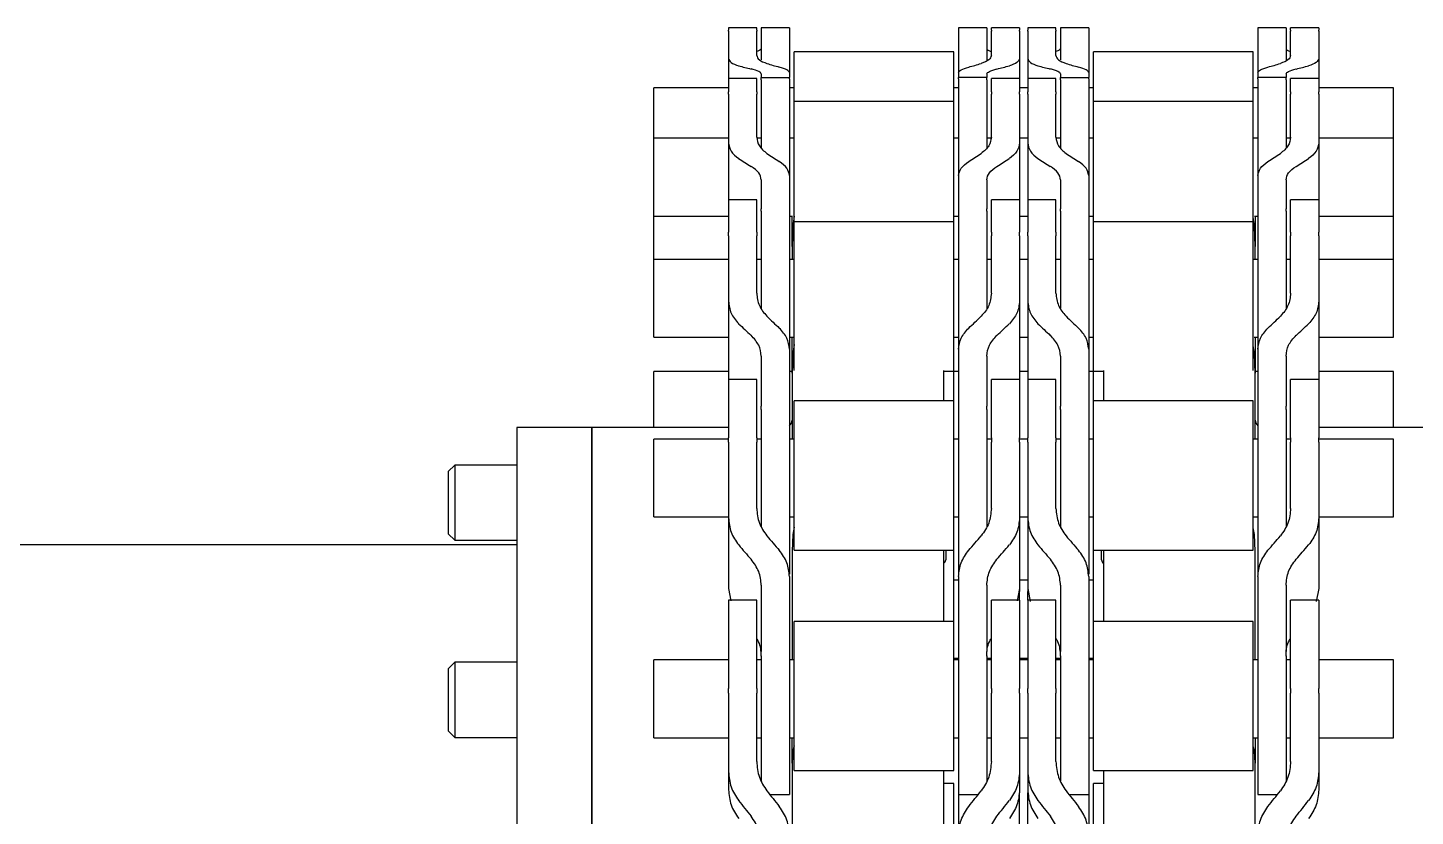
# Model space of a CAD drawing. Header units: millimetres. Extents: x 0 to 11880, y 0 to 8400.
# Drawn here: x 3687.5 to 3835.3, y 6602.1 to 6686.1 of the extents above; entities that cross this region are included whole.
import ezdxf

# ---------------------------------------------------------------- set-up
doc = ezdxf.new("R2010")
doc.units = ezdxf.units.MM
doc.header["$LTSCALE"] = 20

msp = doc.modelspace()

# ---------------------------------------------------------------- linework, layer by layer
at = {"color": 7, "linetype": 'Continuous', "lineweight": 25}
for p, q in [((3765.17, 6686.09), (3762.17, 6686.09)), ((3762.17, 6686.09), (3762.17, 6685.86)), ((3765.17, 6685.86), (3765.17, 6686.09)), ((3768.66, 6686.11), (3765.66, 6686.11)), ((3765.66, 6686.11), (3765.66, 6682.71)), ((3768.66, 6686.11), (3768.66, 6681.36)), ((3789.68, 6686.11), (3786.68, 6686.11)), ((3786.68, 6686.11), (3786.68, 6681.37)), ((3789.68, 6686.11), (3789.68, 6682.71)), ((3793.17, 6686.09), (3790.17, 6686.09)), ((3790.17, 6685.86), (3790.17, 6686.09)), ((3793.17, 6686.09), (3793.17, 6685.86)), ((3797.05, 6686.09), (3794.05, 6686.09)), ((3794.05, 6686.09), (3794.05, 6685.86)), ((3797.05, 6685.86), (3797.05, 6686.09)), ((3800.54, 6686.11), (3797.54, 6686.11)), ((3797.54, 6686.11), (3797.54, 6682.71)), ((3800.54, 6686.11), (3800.54, 6681.36)), ((3821.56, 6686.11), (3818.56, 6686.11)), ((3818.56, 6686.11), (3818.56, 6681.37)), ((3821.56, 6686.11), (3821.56, 6682.71)), ((3825.05, 6686.09), (3822.05, 6686.09)), ((3822.05, 6685.86), (3822.05, 6686.09)), ((3825.05, 6686.09), (3825.05, 6685.86)), ((3762.17, 6685.76), (3762.17, 6685.86)), ((3762.17, 6685.76), (3762.17, 6685.41)), ((3762.17, 6685.41), (3762.17, 6682.86)), ((3765.17, 6685.86), (3765.17, 6685.76)), ((3765.17, 6685.41), (3765.17, 6685.76)), ((3765.17, 6683.16), (3765.17, 6685.41)), ((3790.17, 6685.86), (3790.17, 6685.76)), ((3790.17, 6685.41), (3790.17, 6685.76)), ((3790.17, 6683.16), (3790.17, 6685.41)), ((3793.17, 6685.76), (3793.17, 6685.86)), ((3793.17, 6685.76), (3793.17, 6685.41)), ((3793.17, 6685.41), (3793.17, 6682.86)), ((3794.05, 6685.76), (3794.05, 6685.86)), ((3794.05, 6685.76), (3794.05, 6685.41)), ((3794.05, 6685.41), (3794.05, 6682.86)), ((3797.05, 6685.86), (3797.05, 6685.76)), ((3797.05, 6685.41), (3797.05, 6685.76)), ((3797.05, 6683.16), (3797.05, 6685.41)), ((3822.05, 6685.86), (3822.05, 6685.76)), ((3822.05, 6685.41), (3822.05, 6685.76)), ((3822.05, 6683.16), (3822.05, 6685.41)), ((3825.05, 6685.76), (3825.05, 6685.86)), ((3825.05, 6685.76), (3825.05, 6685.41)), ((3825.05, 6685.41), (3825.05, 6682.86)), ((3786.18, 6683.55), (3769.16, 6683.55)), ((3769.16, 6678.25), (3769.16, 6683.55)), ((3786.18, 6678.25), (3786.18, 6683.55)), ((3818.06, 6683.55), (3801.04, 6683.55)), ((3801.04, 6678.25), (3801.04, 6683.55)), ((3818.06, 6678.25), (3818.06, 6683.55)), ((3762.17, 6682.86), (3762.17, 6680.7)), ((3793.17, 6682.86), (3793.17, 6680.7)), ((3794.05, 6682.86), (3794.05, 6680.7)), ((3825.05, 6682.86), (3825.05, 6680.7)), ((3765.17, 6680.7), (3762.17, 6680.7)), ((3762.17, 6680.7), (3762.17, 6679.29)), ((3765.17, 6679.29), (3765.17, 6680.7)), ((3765.66, 6681.22), (3765.66, 6680.8)), ((3765.66, 6680.8), (3768.66, 6680.8)), ((3765.66, 6680.69), (3765.66, 6680.8)), ((3765.66, 6680.58), (3765.66, 6680.69)), ((3765.66, 6680.58), (3765.66, 6673.33)), ((3768.66, 6681.36), (3768.66, 6680.8)), ((3768.66, 6680.69), (3768.66, 6680.8)), ((3768.66, 6680.69), (3768.66, 6680.58)), ((3768.66, 6680.58), (3768.66, 6670.38)), ((3786.68, 6681.36), (3786.68, 6680.8)), ((3789.68, 6680.8), (3786.68, 6680.8)), ((3786.68, 6680.69), (3786.68, 6680.8)), ((3786.68, 6680.69), (3786.68, 6680.58)), ((3786.68, 6680.58), (3786.68, 6670.38)), ((3789.68, 6681.22), (3789.68, 6680.8)), ((3789.68, 6680.69), (3789.68, 6680.8)), ((3789.68, 6680.58), (3789.68, 6680.69)), ((3789.68, 6680.58), (3789.68, 6673.33)), ((3793.17, 6680.7), (3790.17, 6680.7)), ((3790.17, 6679.29), (3790.17, 6680.7)), ((3793.17, 6680.7), (3793.17, 6679.29)), ((3797.05, 6680.7), (3794.05, 6680.7)), ((3794.05, 6680.7), (3794.05, 6679.29)), ((3797.05, 6679.29), (3797.05, 6680.7)), ((3797.54, 6681.22), (3797.54, 6680.8)), ((3797.54, 6680.8), (3800.54, 6680.8)), ((3797.54, 6680.69), (3797.54, 6680.8)), ((3797.54, 6680.58), (3797.54, 6680.69)), ((3797.54, 6680.58), (3797.54, 6673.33)), ((3800.54, 6681.36), (3800.54, 6680.8)), ((3800.54, 6680.69), (3800.54, 6680.8)), ((3800.54, 6680.69), (3800.54, 6680.58)), ((3800.54, 6680.58), (3800.54, 6670.38)), ((3818.56, 6681.36), (3818.56, 6680.8)), ((3821.56, 6680.8), (3818.56, 6680.8)), ((3818.56, 6680.69), (3818.56, 6680.8)), ((3818.56, 6680.69), (3818.56, 6680.58)), ((3818.56, 6680.58), (3818.56, 6670.39)), ((3821.56, 6681.22), (3821.56, 6680.8)), ((3821.56, 6680.69), (3821.56, 6680.8)), ((3821.56, 6680.58), (3821.56, 6680.69)), ((3821.56, 6680.58), (3821.56, 6673.33)), ((3825.05, 6680.7), (3822.05, 6680.7)), ((3822.05, 6679.29), (3822.05, 6680.7)), ((3825.05, 6680.7), (3825.05, 6679.29)), ((3762.17, 6679.73), (3754.21, 6679.73)), ((3754.21, 6674.34), (3754.21, 6679.73)), ((3762.17, 6679.04), (3762.17, 6679.29)), ((3762.17, 6679.04), (3762.17, 6678.38)), ((3765.17, 6679.29), (3765.17, 6679.04)), ((3765.17, 6678.38), (3765.17, 6679.04)), ((3769.16, 6679.73), (3768.66, 6679.73)), ((3786.68, 6679.73), (3786.18, 6679.73)), ((3790.17, 6679.29), (3790.17, 6679.04)), ((3790.17, 6678.38), (3790.17, 6679.04)), ((3794.05, 6679.73), (3793.17, 6679.73)), ((3793.17, 6679.04), (3793.17, 6679.29)), ((3793.17, 6679.04), (3793.17, 6678.38)), ((3794.05, 6679.04), (3794.05, 6679.29)), ((3794.05, 6679.04), (3794.05, 6678.38)), ((3797.05, 6679.29), (3797.05, 6679.04)), ((3797.05, 6678.38), (3797.05, 6679.04)), ((3801.04, 6679.73), (3800.54, 6679.73)), ((3818.56, 6679.73), (3818.06, 6679.73)), ((3822.05, 6679.29), (3822.05, 6679.04)), ((3822.05, 6678.38), (3822.05, 6679.04)), ((3833.01, 6679.73), (3825.05, 6679.73)), ((3825.05, 6679.04), (3825.05, 6679.29)), ((3825.05, 6679.04), (3825.05, 6678.38)), ((3833.01, 6674.34), (3833.01, 6679.73)), ((3762.17, 6678.38), (3762.17, 6673.86)), ((3765.17, 6674.47), (3765.17, 6678.38)), ((3786.18, 6678.25), (3769.16, 6678.25)), ((3769.16, 6668.66), (3769.16, 6678.25)), ((3786.18, 6668.66), (3786.18, 6678.25)), ((3790.17, 6674.47), (3790.17, 6678.38)), ((3793.17, 6678.38), (3793.17, 6673.86)), ((3794.05, 6678.38), (3794.05, 6673.86)), ((3797.05, 6674.47), (3797.05, 6678.38)), ((3818.06, 6678.25), (3801.04, 6678.25)), ((3801.04, 6668.66), (3801.04, 6678.25)), ((3818.06, 6668.66), (3818.06, 6678.25)), ((3822.05, 6674.47), (3822.05, 6678.38)), ((3825.05, 6678.38), (3825.05, 6673.86)), ((3762.17, 6674.34), (3754.21, 6674.34)), ((3754.21, 6668.13), (3754.21, 6674.34)), ((3765.66, 6674.34), (3765.21, 6674.34)), ((3769.16, 6674.34), (3768.66, 6674.34)), ((3786.68, 6674.34), (3786.18, 6674.34)), ((3790.13, 6674.34), (3789.68, 6674.34)), ((3794.05, 6674.34), (3793.17, 6674.34)), ((3797.54, 6674.34), (3797.09, 6674.34)), ((3801.04, 6674.34), (3800.54, 6674.34)), ((3818.56, 6674.34), (3818.06, 6674.34)), ((3822.01, 6674.34), (3821.56, 6674.34)), ((3833.01, 6674.34), (3825.05, 6674.34)), ((3833.01, 6668.13), (3833.01, 6674.34)), ((3762.17, 6673.86), (3762.17, 6667.8)), ((3793.17, 6673.86), (3793.17, 6667.8)), ((3794.05, 6673.86), (3794.05, 6667.8)), ((3825.05, 6673.86), (3825.05, 6667.8)), ((3765.66, 6669.92), (3765.66, 6667.29)), ((3768.66, 6670.38), (3768.66, 6667.29)), ((3786.68, 6670.38), (3786.68, 6667.29)), ((3789.68, 6669.92), (3789.68, 6667.29)), ((3797.54, 6669.92), (3797.54, 6667.29)), ((3800.54, 6670.38), (3800.54, 6667.29)), ((3818.56, 6670.38), (3818.56, 6667.29)), ((3821.56, 6669.92), (3821.56, 6667.29)), ((3769.16, 6665.44), (3769.16, 6668.66)), ((3786.18, 6665.44), (3786.18, 6668.66)), ((3801.04, 6665.44), (3801.04, 6668.66)), ((3818.06, 6665.44), (3818.06, 6668.66)), ((3754.21, 6666.06), (3754.21, 6668.13)), ((3765.17, 6667.8), (3762.17, 6667.8)), ((3762.17, 6667.8), (3762.17, 6664.33)), ((3765.17, 6664.33), (3765.17, 6667.8)), ((3765.66, 6667.29), (3765.66, 6666.84)), ((3765.66, 6666.59), (3765.66, 6666.84)), ((3768.66, 6667.29), (3768.66, 6666.84)), ((3768.66, 6666.84), (3768.66, 6666.59)), ((3786.68, 6667.29), (3786.68, 6666.84)), ((3786.68, 6666.84), (3786.68, 6666.59)), ((3789.68, 6667.29), (3789.68, 6666.84)), ((3789.68, 6666.59), (3789.68, 6666.84)), ((3793.17, 6667.8), (3790.17, 6667.8)), ((3790.17, 6664.33), (3790.17, 6667.8)), ((3793.17, 6667.8), (3793.17, 6664.33)), ((3797.05, 6667.8), (3794.05, 6667.8)), ((3794.05, 6667.8), (3794.05, 6664.33)), ((3797.05, 6664.33), (3797.05, 6667.8)), ((3797.54, 6667.29), (3797.54, 6666.84)), ((3797.54, 6666.59), (3797.54, 6666.84)), ((3800.54, 6667.29), (3800.54, 6666.84)), ((3800.54, 6666.84), (3800.54, 6666.59)), ((3818.56, 6667.29), (3818.56, 6666.84)), ((3818.56, 6666.84), (3818.56, 6666.59)), ((3821.56, 6667.29), (3821.56, 6666.84)), ((3821.56, 6666.59), (3821.56, 6666.84)), ((3825.05, 6667.8), (3822.05, 6667.8)), ((3822.05, 6664.33), (3822.05, 6667.8)), ((3825.05, 6667.8), (3825.05, 6664.33)), ((3833.01, 6666.06), (3833.01, 6668.13)), ((3754.21, 6666.06), (3762.17, 6666.06)), ((3754.21, 6664.23), (3754.21, 6666.06)), ((3765.66, 6666.59), (3765.66, 6656.21)), ((3768.66, 6666.59), (3768.66, 6651.78)), ((3768.66, 6666.06), (3769, 6666.06)), ((3768.94, 6662.81), (3768.94, 6666.06)), ((3769.16, 6666.05), (3769.02, 6665)), ((3786.18, 6665.44), (3769.16, 6665.44)), ((3769.16, 6653.53), (3769.16, 6665.44)), ((3786.18, 6666.06), (3786.68, 6666.06)), ((3786.18, 6653.53), (3786.18, 6665.44)), ((3786.68, 6666.59), (3786.68, 6651.78)), ((3789.68, 6666.59), (3789.68, 6656.21)), ((3793.17, 6666.06), (3794.05, 6666.06)), ((3797.54, 6666.59), (3797.54, 6656.21)), ((3800.54, 6666.59), (3800.54, 6651.78)), ((3800.54, 6666.06), (3801.04, 6666.06)), ((3818.06, 6665.44), (3801.04, 6665.44)), ((3801.04, 6653.53), (3801.04, 6665.44)), ((3818.2, 6665), (3818.06, 6665.93)), ((3818.06, 6653.53), (3818.06, 6665.44)), ((3818.22, 6666.06), (3818.56, 6666.06)), ((3818.28, 6666.06), (3818.28, 6662.81)), ((3818.56, 6666.59), (3818.56, 6651.78)), ((3821.56, 6666.59), (3821.56, 6656.21)), ((3825.05, 6666.06), (3833.01, 6666.06)), ((3833.01, 6664.23), (3833.01, 6666.06)), ((3754.21, 6661.44), (3754.21, 6664.23)), ((3762.17, 6663.96), (3762.17, 6664.33)), ((3762.17, 6663.96), (3762.17, 6663.05)), ((3765.17, 6664.33), (3765.17, 6663.96)), ((3765.17, 6663.05), (3765.17, 6663.96)), ((3769.02, 6665), (3768.94, 6662.81)), ((3790.17, 6664.33), (3790.17, 6663.96)), ((3790.17, 6663.05), (3790.17, 6663.96)), ((3793.17, 6663.96), (3793.17, 6664.33)), ((3793.17, 6663.96), (3793.17, 6663.05)), ((3794.05, 6663.96), (3794.05, 6664.33)), ((3794.05, 6663.96), (3794.05, 6663.05)), ((3797.05, 6664.33), (3797.05, 6663.96)), ((3797.05, 6663.05), (3797.05, 6663.96)), ((3818.28, 6662.81), (3818.2, 6665)), ((3822.05, 6664.33), (3822.05, 6663.96)), ((3822.05, 6663.05), (3822.05, 6663.96)), ((3825.05, 6663.96), (3825.05, 6664.33)), ((3825.05, 6663.96), (3825.05, 6663.05)), ((3833.01, 6661.44), (3833.01, 6664.23)), ((3762.17, 6663.05), (3762.17, 6657.01)), ((3765.17, 6657.85), (3765.17, 6663.05)), ((3768.94, 6662.81), (3768.94, 6661.44)), ((3790.17, 6657.85), (3790.17, 6663.05)), ((3793.17, 6663.05), (3793.17, 6657.01)), ((3794.05, 6663.05), (3794.05, 6657.01)), ((3797.05, 6657.85), (3797.05, 6663.05)), ((3818.28, 6661.44), (3818.28, 6662.81)), ((3822.05, 6657.85), (3822.05, 6663.05)), ((3825.05, 6663.05), (3825.05, 6657.01)), ((3762.17, 6661.44), (3754.21, 6661.44)), ((3754.21, 6654.23), (3754.21, 6661.44)), ((3765.66, 6661.44), (3765.17, 6661.44)), ((3769.16, 6661.44), (3768.66, 6661.44)), ((3786.68, 6661.44), (3786.18, 6661.44)), ((3790.17, 6661.44), (3789.68, 6661.44)), ((3794.05, 6661.44), (3793.17, 6661.44)), ((3797.54, 6661.44), (3797.05, 6661.44)), ((3801.04, 6661.44), (3800.54, 6661.44)), ((3818.56, 6661.44), (3818.06, 6661.44)), ((3822.05, 6661.44), (3821.56, 6661.44)), ((3833.01, 6661.44), (3825.05, 6661.44)), ((3833.01, 6654.23), (3833.01, 6661.44)), ((3762.17, 6657.01), (3762.17, 6648.66)), ((3793.17, 6657.01), (3793.17, 6648.66)), ((3794.05, 6657.01), (3794.05, 6648.66)), ((3825.05, 6657.01), (3825.05, 6648.66)), ((3754.21, 6653.16), (3754.21, 6654.23)), ((3769.16, 6649.62), (3769.16, 6653.53)), ((3786.18, 6649.56), (3786.18, 6653.53)), ((3801.04, 6649.56), (3801.04, 6653.53)), ((3818.06, 6649.62), (3818.06, 6653.53)), ((3833.01, 6653.16), (3833.01, 6654.23)), ((3754.21, 6653.16), (3762.17, 6653.16)), ((3768.66, 6653.16), (3769.05, 6653.16)), ((3768.94, 6649.32), (3768.94, 6653.16)), ((3769.16, 6652.37), (3769.02, 6651.4)), ((3786.18, 6653.16), (3786.68, 6653.16)), ((3793.17, 6653.16), (3794.05, 6653.16)), ((3800.54, 6653.16), (3801.04, 6653.16)), ((3818.2, 6651.4), (3818.06, 6652.26)), ((3818.16, 6653.16), (3818.56, 6653.16)), ((3818.28, 6653.16), (3818.28, 6649.32)), ((3825.05, 6653.16), (3833.01, 6653.16)), ((3765.66, 6651.15), (3765.66, 6646.56)), ((3768.66, 6651.88), (3768.66, 6646.56)), ((3769.02, 6651.4), (3768.94, 6649.32)), ((3786.68, 6651.88), (3786.68, 6646.56)), ((3789.68, 6651.15), (3789.68, 6646.56)), ((3797.54, 6651.15), (3797.54, 6646.56)), ((3800.54, 6651.88), (3800.54, 6646.56)), ((3818.28, 6649.32), (3818.2, 6651.4)), ((3818.56, 6651.88), (3818.56, 6646.56)), ((3821.56, 6651.15), (3821.56, 6646.56)), ((3762.17, 6649.52), (3754.21, 6649.52)), ((3754.21, 6648.15), (3754.21, 6649.52)), ((3768.94, 6649.52), (3768.66, 6649.52)), ((3768.94, 6649.32), (3768.94, 6642.3)), ((3785.11, 6649.32), (3785.1, 6649.61)), ((3785.11, 6649.56), (3786.18, 6649.56)), ((3785.11, 6649.32), (3785.11, 6649.52)), ((3785.11, 6646.37), (3785.11, 6649.32)), ((3786.18, 6646.37), (3786.18, 6649.56)), ((3786.68, 6649.52), (3786.18, 6649.52)), ((3794.05, 6649.52), (3793.17, 6649.52)), ((3801.04, 6649.52), (3800.54, 6649.52)), ((3801.04, 6649.56), (3802.11, 6649.56)), ((3801.04, 6646.37), (3801.04, 6649.56)), ((3802.12, 6649.61), (3802.11, 6649.32)), ((3802.11, 6649.56), (3802.11, 6649.32)), ((3802.11, 6649.32), (3802.11, 6646.37)), ((3818.56, 6649.52), (3818.28, 6649.52)), ((3818.28, 6642.3), (3818.28, 6649.32)), ((3833.01, 6649.52), (3825.05, 6649.52)), ((3833.01, 6648.15), (3833.01, 6649.52)), ((3754.21, 6643.54), (3754.21, 6648.15)), ((3765.17, 6648.66), (3762.17, 6648.66)), ((3762.17, 6648.66), (3762.17, 6642.43)), ((3765.17, 6642.43), (3765.17, 6648.66)), ((3793.17, 6648.66), (3790.17, 6648.66)), ((3790.17, 6642.43), (3790.17, 6648.66)), ((3793.17, 6648.66), (3793.17, 6642.43)), ((3797.05, 6648.66), (3794.05, 6648.66)), ((3794.05, 6648.66), (3794.05, 6642.43)), ((3797.05, 6642.43), (3797.05, 6648.66)), ((3825.05, 6648.66), (3822.05, 6648.66)), ((3822.05, 6642.43), (3822.05, 6648.66)), ((3825.05, 6648.66), (3825.05, 6642.43)), ((3833.01, 6643.54), (3833.01, 6648.15)), ((3765.66, 6646.56), (3765.66, 6645.82)), ((3768.66, 6646.56), (3768.66, 6645.82)), ((3786.18, 6646.37), (3769.16, 6646.37)), ((3769.16, 6632.53), (3769.16, 6646.37)), ((3786.18, 6632.53), (3786.18, 6646.37)), ((3786.68, 6646.56), (3786.68, 6645.82)), ((3789.68, 6646.56), (3789.68, 6645.82)), ((3797.54, 6646.56), (3797.54, 6645.82)), ((3800.54, 6646.56), (3800.54, 6645.82)), ((3818.06, 6646.37), (3801.04, 6646.37)), ((3801.04, 6632.53), (3801.04, 6646.37)), ((3818.06, 6632.53), (3818.06, 6646.37)), ((3818.56, 6646.56), (3818.56, 6645.82)), ((3821.56, 6646.56), (3821.56, 6645.82)), ((3765.66, 6645.45), (3765.66, 6645.82)), ((3765.66, 6645.45), (3765.66, 6632.92)), ((3768.66, 6645.82), (3768.66, 6645.45)), ((3768.66, 6645.45), (3768.66, 6627.93)), ((3786.68, 6645.82), (3786.68, 6645.45)), ((3786.68, 6645.45), (3786.68, 6627.93)), ((3789.68, 6645.45), (3789.68, 6645.82)), ((3789.68, 6645.45), (3789.68, 6632.92)), ((3797.54, 6645.45), (3797.54, 6645.82)), ((3797.54, 6645.45), (3797.54, 6632.81)), ((3800.54, 6645.82), (3800.54, 6645.45)), ((3800.54, 6645.45), (3800.54, 6627.93)), ((3818.56, 6645.82), (3818.56, 6645.45)), ((3818.56, 6645.45), (3818.56, 6627.93)), ((3821.56, 6645.45), (3821.56, 6645.82)), ((3821.56, 6645.45), (3821.56, 6632.92)), ((3747.61, 6643.54), (3739.61, 6643.54)), ((3739.61, 6643.54), (3739.61, 6543.54)), ((3762.17, 6643.54), (3747.61, 6643.54)), ((3747.61, 6543.54), (3747.61, 6643.54)), ((3747.61, 6643.54), (3747.61, 6543.54)), ((3839.61, 6643.54), (3825.05, 6643.54)), ((3762.17, 6642.3), (3754.21, 6642.3)), ((3754.21, 6634.38), (3754.21, 6642.3)), ((3762.17, 6641.98), (3762.17, 6642.43)), ((3762.17, 6641.98), (3762.17, 6640.91)), ((3765.17, 6642.43), (3765.17, 6641.98)), ((3765.66, 6642.3), (3765.17, 6642.3)), ((3765.17, 6640.91), (3765.17, 6641.98)), ((3769.16, 6642.3), (3768.66, 6642.3)), ((3786.68, 6642.3), (3786.18, 6642.3)), ((3790.17, 6642.3), (3789.68, 6642.3)), ((3790.17, 6642.43), (3790.17, 6641.98)), ((3790.17, 6640.91), (3790.17, 6641.98)), ((3793.17, 6641.98), (3793.17, 6642.43)), ((3794.05, 6642.3), (3793.17, 6642.3)), ((3793.17, 6641.98), (3793.17, 6640.91)), ((3794.05, 6641.98), (3794.05, 6642.43)), ((3794.05, 6641.98), (3794.05, 6640.91)), ((3797.05, 6642.43), (3797.05, 6641.98)), ((3797.54, 6642.3), (3797.05, 6642.3)), ((3797.05, 6640.91), (3797.05, 6641.98)), ((3801.04, 6642.3), (3800.54, 6642.3)), ((3818.56, 6642.3), (3818.06, 6642.3)), ((3822.05, 6642.3), (3821.56, 6642.3)), ((3822.05, 6642.43), (3822.05, 6641.98)), ((3822.05, 6640.91), (3822.05, 6641.98)), ((3825.05, 6641.98), (3825.05, 6642.43)), ((3833.01, 6642.3), (3825.05, 6642.3)), ((3825.05, 6641.98), (3825.05, 6640.91)), ((3833.01, 6634.38), (3833.01, 6642.3)), ((3762.17, 6640.91), (3762.17, 6633.94)), ((3765.17, 6634.93), (3765.17, 6640.91)), ((3790.17, 6634.93), (3790.17, 6640.91)), ((3793.17, 6640.91), (3793.17, 6633.94)), ((3794.05, 6640.91), (3794.05, 6633.94)), ((3797.05, 6634.93), (3797.05, 6640.91)), ((3822.05, 6634.93), (3822.05, 6640.91)), ((3825.05, 6640.91), (3825.05, 6633.94)), ((3733, 6639.54), (3732.31, 6638.85)), ((3732.31, 6638.85), (3732.31, 6632.23)), ((3739.61, 6639.54), (3733, 6639.54)), ((3733, 6639.54), (3733, 6631.54)), ((3754.21, 6634.02), (3754.21, 6634.38)), ((3833.01, 6634.02), (3833.01, 6634.38)), ((3754.21, 6634.02), (3762.17, 6634.02)), ((3762.17, 6633.94), (3762.17, 6626.39)), ((3768.66, 6634.02), (3769.16, 6634.02)), ((3769.16, 6632.93), (3769.02, 6632.14)), ((3786.18, 6634.02), (3786.68, 6634.02)), ((3793.17, 6634.02), (3794.05, 6634.02)), ((3793.17, 6633.94), (3793.17, 6626.39)), ((3794.05, 6633.94), (3794.05, 6626.39)), ((3800.54, 6634.02), (3801.04, 6634.02)), ((3818.06, 6634.02), (3818.56, 6634.02)), ((3818.2, 6632.14), (3818.06, 6632.85)), ((3825.05, 6634.02), (3833.01, 6634.02)), ((3825.05, 6633.94), (3825.05, 6626.39)), ((3732.31, 6632.23), (3733, 6631.54)), ((3733, 6631.54), (3739.61, 6631.54)), ((3769.02, 6632.14), (3768.94, 6630.36)), ((3769.16, 6630.49), (3769.16, 6632.53)), ((3786.18, 6630.49), (3786.18, 6632.53)), ((3801.04, 6630.49), (3801.04, 6632.53)), ((3818.06, 6630.49), (3818.06, 6632.53)), ((3818.28, 6630.36), (3818.2, 6632.14)), ((3739.61, 6631.04), (3659.61, 6631.04)), ((3768.94, 6630.36), (3768.94, 6618.81)), ((3769.16, 6630.49), (3786.18, 6630.49)), ((3785.11, 6622.9), (3785.11, 6630.36)), ((3785.31, 6630.49), (3785.31, 6629.44)), ((3786.18, 6622.9), (3786.18, 6630.49)), ((3801.04, 6630.49), (3818.06, 6630.49)), ((3801.04, 6622.9), (3801.04, 6630.49)), ((3801.91, 6629.44), (3801.91, 6630.49)), ((3802.11, 6630.36), (3802.11, 6622.9)), ((3818.28, 6618.81), (3818.28, 6630.36)), ((3768.66, 6627.66), (3768.66, 6620.65)), ((3786.68, 6627.27), (3786.18, 6627.27)), ((3786.68, 6627.66), (3786.68, 6620.65)), ((3794.05, 6627.27), (3793.17, 6627.27)), ((3800.54, 6627.66), (3800.54, 6620.65)), ((3801.04, 6627.27), (3800.54, 6627.27)), ((3818.56, 6627.66), (3818.56, 6620.65)), ((3762.17, 6626.39), (3762.41, 6625.1)), ((3765.66, 6626.74), (3765.66, 6620.65)), ((3789.68, 6626.74), (3789.68, 6620.65)), ((3793.17, 6626.39), (3792.92, 6625.1)), ((3793.17, 6626.39), (3793.17, 6626.08)), ((3793.17, 6625.15), (3793.17, 6626.08)), ((3794.05, 6626.39), (3794.31, 6625.03)), ((3794.05, 6626.39), (3794.05, 6626.08)), ((3794.05, 6625.15), (3794.05, 6626.08)), ((3797.54, 6626.74), (3797.54, 6620.65)), ((3821.56, 6626.74), (3821.56, 6620.65)), ((3825.05, 6626.39), (3824.79, 6625.03)), ((3765.17, 6625.15), (3762.17, 6625.15)), ((3762.17, 6625.15), (3762.17, 6615.75)), ((3765.17, 6615.75), (3765.17, 6625.15)), ((3793.17, 6625.15), (3790.17, 6625.15)), ((3790.17, 6615.75), (3790.17, 6625.15)), ((3793.17, 6625.15), (3793.17, 6615.75)), ((3797.05, 6625.15), (3794.05, 6625.15)), ((3794.05, 6625.15), (3794.05, 6615.75)), ((3797.05, 6615.75), (3797.05, 6625.15)), ((3825.05, 6625.15), (3822.05, 6625.15)), ((3822.05, 6615.75), (3822.05, 6625.15)), ((3825.05, 6625.15), (3825.05, 6615.75)), ((3786.18, 6622.9), (3769.16, 6622.9)), ((3769.16, 6607.71), (3769.16, 6622.9)), ((3786.18, 6607.71), (3786.18, 6622.9)), ((3818.06, 6622.9), (3801.04, 6622.9)), ((3801.04, 6607.71), (3801.04, 6622.9)), ((3818.06, 6607.71), (3818.06, 6622.9)), ((3765.66, 6620.65), (3765.66, 6619.69)), ((3765.66, 6619.23), (3765.66, 6619.69)), ((3768.66, 6620.65), (3768.66, 6619.69)), ((3768.66, 6619.69), (3768.66, 6619.23)), ((3786.68, 6620.65), (3786.68, 6619.69)), ((3786.68, 6619.69), (3786.68, 6619.23)), ((3789.68, 6620.65), (3789.68, 6619.69)), ((3789.68, 6619.23), (3789.68, 6619.69)), ((3797.54, 6620.65), (3797.54, 6619.69)), ((3797.54, 6619.23), (3797.54, 6619.69)), ((3800.54, 6620.65), (3800.54, 6619.69)), ((3800.54, 6619.69), (3800.54, 6619.23)), ((3818.56, 6620.65), (3818.56, 6619.69)), ((3818.56, 6619.69), (3818.56, 6619.23)), ((3821.56, 6620.65), (3821.56, 6619.69)), ((3821.56, 6619.23), (3821.56, 6619.69)), ((3733, 6618.54), (3732.31, 6617.85)), ((3739.61, 6618.54), (3733, 6618.54)), ((3733, 6618.54), (3733, 6610.54)), ((3762.17, 6618.79), (3754.21, 6618.79)), ((3754.21, 6610.51), (3754.21, 6618.79)), ((3765.66, 6618.79), (3765.17, 6618.79)), ((3765.66, 6619.23), (3765.66, 6605.92)), ((3768.66, 6619.23), (3768.66, 6604.46)), ((3769.16, 6618.79), (3768.66, 6618.79)), ((3786.18, 6618.99), (3786.68, 6618.99)), ((3786.68, 6618.79), (3786.18, 6618.79)), ((3786.68, 6619.23), (3786.68, 6604.46)), ((3789.68, 6619.23), (3789.68, 6605.92)), ((3789.68, 6618.99), (3790.17, 6618.99)), ((3790.17, 6618.79), (3789.68, 6618.79)), ((3793.17, 6618.99), (3794.05, 6618.99)), ((3794.05, 6618.79), (3793.17, 6618.79)), ((3797.05, 6618.99), (3797.54, 6618.99)), ((3797.54, 6618.79), (3797.05, 6618.79)), ((3797.54, 6619.23), (3797.54, 6605.92)), ((3800.54, 6619.23), (3800.54, 6604.46)), ((3800.54, 6618.99), (3801.04, 6618.99)), ((3801.04, 6618.79), (3800.54, 6618.79)), ((3818.56, 6618.79), (3818.06, 6618.79)), ((3818.56, 6619.23), (3818.56, 6604.46)), ((3821.56, 6619.23), (3821.56, 6605.92)), ((3822.05, 6618.79), (3821.56, 6618.79)), ((3833.01, 6618.79), (3825.05, 6618.79)), ((3833.01, 6610.51), (3833.01, 6618.79)), ((3732.31, 6617.85), (3732.31, 6611.23)), ((3762.17, 6615.26), (3762.17, 6615.75)), ((3762.17, 6615.26), (3762.17, 6614.14)), ((3765.17, 6615.75), (3765.17, 6615.26)), ((3765.17, 6614.14), (3765.17, 6615.26)), ((3790.17, 6615.75), (3790.17, 6615.26)), ((3790.17, 6614.14), (3790.17, 6615.26)), ((3793.17, 6615.26), (3793.17, 6615.75)), ((3793.17, 6615.26), (3793.17, 6614.14)), ((3794.05, 6615.26), (3794.05, 6615.75)), ((3794.05, 6615.26), (3794.05, 6614.14)), ((3797.05, 6615.75), (3797.05, 6615.26)), ((3797.05, 6614.14), (3797.05, 6615.26)), ((3822.05, 6615.75), (3822.05, 6615.26)), ((3822.05, 6614.14), (3822.05, 6615.26)), ((3825.05, 6615.26), (3825.05, 6615.75)), ((3825.05, 6615.26), (3825.05, 6614.14)), ((3762.17, 6614.14), (3762.17, 6606.92)), ((3765.17, 6607.97), (3765.17, 6614.14)), ((3790.17, 6607.97), (3790.17, 6614.14)), ((3793.17, 6614.14), (3793.17, 6606.92)), ((3794.05, 6614.14), (3794.05, 6606.92)), ((3797.05, 6607.97), (3797.05, 6614.14)), ((3822.05, 6607.97), (3822.05, 6614.14)), ((3825.05, 6614.14), (3825.05, 6606.92)), ((3732.31, 6611.23), (3733, 6610.54)), ((3733, 6610.54), (3739.61, 6610.54)), ((3768.94, 6607.81), (3768.94, 6610.54)), ((3818.28, 6610.54), (3818.28, 6607.81)), ((3754.21, 6610.51), (3762.17, 6610.51)), ((3765.17, 6610.51), (3765.66, 6610.51)), ((3768.66, 6610.51), (3769.16, 6610.51)), ((3769.02, 6609.1), (3768.94, 6607.81)), ((3769.16, 6609.64), (3769.02, 6609.1)), ((3786.18, 6610.51), (3786.68, 6610.51)), ((3789.68, 6610.51), (3790.17, 6610.51)), ((3793.17, 6610.51), (3794.05, 6610.51)), ((3797.05, 6610.51), (3797.54, 6610.51)), ((3800.54, 6610.51), (3801.04, 6610.51)), ((3818.06, 6610.51), (3818.56, 6610.51)), ((3818.2, 6609.1), (3818.06, 6609.58)), ((3818.28, 6607.81), (3818.2, 6609.1)), ((3821.56, 6610.51), (3822.05, 6610.51)), ((3825.05, 6610.51), (3833.01, 6610.51)), ((3768.94, 6607.81), (3768.94, 6595.23)), ((3769.16, 6607.02), (3769.16, 6607.71)), ((3786.18, 6607.02), (3786.18, 6607.71)), ((3801.04, 6607.02), (3801.04, 6607.71)), ((3818.06, 6607.02), (3818.06, 6607.71)), ((3818.28, 6595.23), (3818.28, 6607.81)), ((3762.17, 6606.92), (3762.17, 6604.97)), ((3769.16, 6607.02), (3786.18, 6607.02)), ((3785.11, 6597.33), (3785.11, 6607.02)), ((3793.17, 6606.92), (3793.17, 6604.97)), ((3794.05, 6606.92), (3794.05, 6604.97)), ((3801.04, 6607.02), (3818.06, 6607.02)), ((3802.11, 6607.02), (3802.11, 6597.33)), ((3825.05, 6606.92), (3825.05, 6604.97)), ((3786.18, 6605.62), (3785.11, 6605.62)), ((3786.18, 6597.33), (3786.18, 6605.62)), ((3793.17, 6604.97), (3793.17, 6604.63)), ((3793.17, 6599.58), (3793.17, 6604.63)), ((3794.05, 6604.97), (3794.05, 6604.63)), ((3794.05, 6599.58), (3794.05, 6604.63)), ((3802.11, 6605.62), (3801.04, 6605.62)), ((3801.04, 6597.33), (3801.04, 6605.62)), ((3766.56, 6604.46), (3768.66, 6604.46)), ((3786.68, 6604.46), (3788.77, 6604.46)), ((3786.68, 6604.46), (3786.68, 6600.12)), ((3798.44, 6604.46), (3800.54, 6604.46)), ((3800.54, 6604.46), (3800.54, 6600.12)), ((3818.56, 6604.46), (3820.65, 6604.46))]:
    msp.add_line(p, q, dxfattribs=at)
for centre, radius, start, end in [((3768.14, 6644.34), 0.8, 310.4474, 0), ((3819.08, 6644.34), 0.8, 180, 229.5526), ((3784.91, 6629.44), 0.4, 300, 0), ((3802.31, 6629.44), 0.4, 180, 240)]:
    msp.add_arc(centre, radius, start, end, dxfattribs=at)
for centre, major_axis, ratio, start_param, end_param in [((3763.91, 6730.79), (-18.32, 48.18), 0.730057, 2.644602, 2.678005), ((3767.74, 6730.79), (-18.32, 48.18), 0.730057, 2.623688, 2.657098), ((3787.59, 6730.79), (18.32, 48.18), 0.730057, 3.626087, 3.659498), ((3791.42, 6730.79), (18.32, 48.18), 0.730057, 3.60518, 3.638583), ((3795.79, 6730.79), (-18.32, 48.18), 0.730057, 2.644602, 2.678005), ((3799.62, 6730.79), (-18.32, 48.18), 0.730057, 2.623688, 2.657098), ((3819.47, 6730.79), (18.32, 48.18), 0.730057, 3.626087, 3.659498), ((3823.3, 6730.79), (18.32, 48.18), 0.730057, 3.60518, 3.638583), ((3767.74, 6715.06), (-30.04, 47.21), 0.548493, 2.244566, 2.277977), ((3787.59, 6715.06), (30.04, 47.21), 0.548493, 4.005209, 4.038619), ((3799.62, 6715.06), (-30.04, 47.21), 0.548493, 2.244566, 2.277977), ((3819.47, 6715.06), (30.04, 47.21), 0.548493, 4.005209, 4.038619), ((3763.91, 6715.06), (-30.04, 47.21), 0.548493, 2.265481, 2.298884), ((3791.42, 6715.06), (30.04, 47.21), 0.548493, 3.984301, 4.017705), ((3795.79, 6715.06), (-30.04, 47.21), 0.548493, 2.265481, 2.298884), ((3823.3, 6715.06), (30.04, 47.21), 0.548493, 3.984301, 4.017705), ((3767.74, 6687.43), (-35.4, 48.25), 0.370502, 2.000785, 2.034195), ((3787.59, 6687.43), (35.4, 48.25), 0.370502, 4.24899, 4.2824), ((3799.62, 6687.43), (-35.4, 48.25), 0.370502, 2.000785, 2.034195), ((3819.47, 6687.43), (35.4, 48.25), 0.370502, 4.24899, 4.2824), ((3763.91, 6687.43), (-35.4, 48.25), 0.370502, 2.021699, 2.055103), ((3791.42, 6687.43), (35.4, 48.25), 0.370502, 4.228083, 4.261486), ((3795.79, 6687.43), (-35.4, 48.25), 0.370502, 2.021699, 2.055103), ((3823.3, 6687.43), (35.4, 48.25), 0.370502, 4.228083, 4.261486), ((3767.74, 6650.61), (-38.33, 49.37), 0.206471, 1.793124, 1.826534), ((3787.59, 6650.61), (38.33, 49.37), 0.206471, 4.456651, 4.490061), ((3799.62, 6650.61), (-38.33, 49.37), 0.206471, 1.793124, 1.826534), ((3819.47, 6650.61), (38.33, 49.37), 0.206471, 4.456651, 4.490061), ((3763.91, 6650.61), (-38.33, 49.37), 0.206471, 1.814039, 1.847442), ((3791.42, 6650.61), (38.33, 49.37), 0.206471, 4.435744, 4.469147), ((3795.79, 6650.61), (-38.33, 49.37), 0.206471, 1.814039, 1.847442), ((3823.3, 6650.61), (38.33, 49.37), 0.206471, 4.435744, 4.469147), ((3767.74, 6608.21), (-39.58, 49.96), 0.051025, 1.597501, 1.630911), ((3787.59, 6608.21), (39.58, 49.96), 0.051025, 4.652274, 4.685684), ((3799.62, 6608.21), (-39.58, 49.96), 0.051025, 1.597501, 1.630911), ((3819.47, 6608.21), (39.58, 49.96), 0.051025, 4.652274, 4.685684), ((3763.91, 6608.21), (-39.58, 49.96), 0.051025, 1.618415, 1.651819), ((3791.42, 6608.21), (39.58, 49.96), 0.051025, 4.631367, 4.66477), ((3795.79, 6608.21), (-39.58, 49.96), 0.051025, 1.618415, 1.651819), ((3823.3, 6608.21), (39.58, 49.96), 0.051025, 4.631367, 4.66477)]:
    msp.add_ellipse(centre, major_axis=major_axis, ratio=ratio, start_param=start_param, end_param=end_param, dxfattribs=at)
for points, knots in [([(3765.66, 6683.93), (3765.63, 6683.83), (3765.61, 6683.7), (3765.24, 6683.62), (3765.17, 6683.6)], [0, 0, 0, 0, 0.792007, 1, 1, 1, 1]), ([(3765.17, 6683.16), (3765.22, 6683), (3765.32, 6682.66), (3765.94, 6682.43), (3766.25, 6682.31)], [0, 0, 0, 0, 0.501749, 1, 1, 1, 1]), ([(3790.17, 6683.16), (3790.12, 6683), (3790.02, 6682.66), (3789.4, 6682.43), (3789.09, 6682.31)], [0, 0, 0, 0, 0.501749, 1, 1, 1, 1]), ([(3789.68, 6683.93), (3789.7, 6683.83), (3789.73, 6683.7), (3790.09, 6683.62), (3790.17, 6683.6)], [0, 0, 0, 0, 0.79319, 1, 1, 1, 1]), ([(3797.54, 6683.93), (3797.51, 6683.83), (3797.49, 6683.7), (3797.12, 6683.62), (3797.05, 6683.6)], [0, 0, 0, 0, 0.792007, 1, 1, 1, 1]), ([(3797.05, 6683.16), (3797.1, 6683), (3797.2, 6682.66), (3797.82, 6682.43), (3798.13, 6682.31)], [0, 0, 0, 0, 0.501749, 1, 1, 1, 1]), ([(3822.05, 6683.16), (3822, 6683), (3821.9, 6682.66), (3821.28, 6682.43), (3820.97, 6682.31)], [0, 0, 0, 0, 0.5017487, 1, 1, 1, 1]), ([(3821.56, 6683.93), (3821.58, 6683.83), (3821.61, 6683.7), (3821.97, 6683.62), (3822.05, 6683.6)], [0, 0, 0, 0, 0.79319, 1, 1, 1, 1]), ([(3762.17, 6682.86), (3762.22, 6682.7), (3762.32, 6682.39), (3762.94, 6682.17), (3763.25, 6682.06)], [0, 0, 0, 0, 0.501325, 1, 1, 1, 1]), ([(3765.66, 6681.22), (3765.61, 6681.3), (3765.51, 6681.45), (3764.89, 6681.63), (3764.58, 6681.72)], [0, 0, 0, 0, 0.501325, 1, 1, 1, 1]), ([(3768.66, 6681.36), (3768.61, 6681.45), (3768.51, 6681.64), (3767.89, 6681.83), (3767.58, 6681.93)], [0, 0, 0, 0, 0.5010918, 1, 1, 1, 1]), ([(3786.68, 6681.36), (3786.73, 6681.45), (3786.83, 6681.64), (3787.45, 6681.83), (3787.76, 6681.93)], [0, 0, 0, 0, 0.501092, 1, 1, 1, 1]), ([(3789.68, 6681.22), (3789.73, 6681.3), (3789.83, 6681.45), (3790.45, 6681.63), (3790.76, 6681.72)], [0, 0, 0, 0, 0.501325, 1, 1, 1, 1]), ([(3793.17, 6682.86), (3793.12, 6682.7), (3793.02, 6682.39), (3792.4, 6682.17), (3792.09, 6682.06)], [0, 0, 0, 0, 0.501325, 1, 1, 1, 1]), ([(3794.05, 6682.86), (3794.1, 6682.7), (3794.2, 6682.39), (3794.82, 6682.17), (3795.13, 6682.06)], [0, 0, 0, 0, 0.501325, 1, 1, 1, 1]), ([(3797.54, 6681.22), (3797.49, 6681.3), (3797.39, 6681.45), (3796.77, 6681.63), (3796.46, 6681.72)], [0, 0, 0, 0, 0.501325, 1, 1, 1, 1]), ([(3800.54, 6681.36), (3800.49, 6681.45), (3800.39, 6681.64), (3799.77, 6681.83), (3799.46, 6681.93)], [0, 0, 0, 0, 0.501092, 1, 1, 1, 1]), ([(3818.56, 6681.36), (3818.61, 6681.45), (3818.71, 6681.64), (3819.33, 6681.83), (3819.64, 6681.93)], [0, 0, 0, 0, 0.5010918, 1, 1, 1, 1]), ([(3821.56, 6681.22), (3821.61, 6681.3), (3821.71, 6681.45), (3822.33, 6681.63), (3822.64, 6681.72)], [0, 0, 0, 0, 0.501325, 1, 1, 1, 1]), ([(3825.05, 6682.86), (3825, 6682.7), (3824.9, 6682.39), (3824.28, 6682.17), (3823.97, 6682.06)], [0, 0, 0, 0, 0.501325, 1, 1, 1, 1]), ([(3765.17, 6674.47), (3765.22, 6674.14), (3765.32, 6673.49), (3765.94, 6672.98), (3766.25, 6672.73)], [0, 0, 0, 0, 0.5017487, 1, 1, 1, 1]), ([(3790.17, 6674.47), (3790.12, 6674.14), (3790.02, 6673.49), (3789.4, 6672.98), (3789.09, 6672.73)], [0, 0, 0, 0, 0.5017487, 1, 1, 1, 1]), ([(3797.05, 6674.47), (3797.1, 6674.14), (3797.2, 6673.49), (3797.82, 6672.98), (3798.13, 6672.73)], [0, 0, 0, 0, 0.5017487, 1, 1, 1, 1]), ([(3822.05, 6674.47), (3822, 6674.14), (3821.9, 6673.49), (3821.28, 6672.98), (3820.97, 6672.73)], [0, 0, 0, 0, 0.501749, 1, 1, 1, 1]), ([(3762.17, 6673.86), (3762.22, 6673.55), (3762.32, 6672.92), (3762.94, 6672.43), (3763.25, 6672.18)], [0, 0, 0, 0, 0.501325, 1, 1, 1, 1]), ([(3793.17, 6673.86), (3793.12, 6673.55), (3793.02, 6672.92), (3792.4, 6672.43), (3792.09, 6672.18)], [0, 0, 0, 0, 0.5013245, 1, 1, 1, 1]), ([(3794.05, 6673.86), (3794.1, 6673.55), (3794.2, 6672.92), (3794.82, 6672.43), (3795.13, 6672.18)], [0, 0, 0, 0, 0.5013245, 1, 1, 1, 1]), ([(3825.05, 6673.86), (3825, 6673.55), (3824.9, 6672.92), (3824.28, 6672.43), (3823.97, 6672.18)], [0, 0, 0, 0, 0.501325, 1, 1, 1, 1]), ([(3765.66, 6669.92), (3765.61, 6670.17), (3765.51, 6670.66), (3764.89, 6671.12), (3764.58, 6671.35)], [0, 0, 0, 0, 0.501325, 1, 1, 1, 1]), ([(3768.66, 6670.38), (3768.61, 6670.64), (3768.51, 6671.16), (3767.89, 6671.63), (3767.58, 6671.86)], [0, 0, 0, 0, 0.501092, 1, 1, 1, 1]), ([(3786.68, 6670.38), (3786.73, 6670.64), (3786.83, 6671.16), (3787.45, 6671.63), (3787.76, 6671.86)], [0, 0, 0, 0, 0.501092, 1, 1, 1, 1]), ([(3789.68, 6669.92), (3789.73, 6670.17), (3789.83, 6670.66), (3790.45, 6671.12), (3790.76, 6671.35)], [0, 0, 0, 0, 0.501325, 1, 1, 1, 1]), ([(3797.54, 6669.92), (3797.49, 6670.17), (3797.39, 6670.66), (3796.77, 6671.12), (3796.46, 6671.35)], [0, 0, 0, 0, 0.501325, 1, 1, 1, 1]), ([(3800.54, 6670.38), (3800.49, 6670.64), (3800.39, 6671.16), (3799.77, 6671.63), (3799.46, 6671.86)], [0, 0, 0, 0, 0.501092, 1, 1, 1, 1]), ([(3818.56, 6670.38), (3818.61, 6670.64), (3818.71, 6671.16), (3819.33, 6671.63), (3819.64, 6671.86)], [0, 0, 0, 0, 0.501092, 1, 1, 1, 1]), ([(3821.56, 6669.92), (3821.61, 6670.17), (3821.71, 6670.66), (3822.33, 6671.12), (3822.64, 6671.35)], [0, 0, 0, 0, 0.501325, 1, 1, 1, 1]), ([(3765.17, 6657.85), (3765.22, 6657.39), (3765.32, 6656.49), (3765.94, 6655.76), (3766.25, 6655.39)], [0, 0, 0, 0, 0.501749, 1, 1, 1, 1]), ([(3790.17, 6657.85), (3790.12, 6657.39), (3790.02, 6656.49), (3789.4, 6655.76), (3789.09, 6655.39)], [0, 0, 0, 0, 0.501749, 1, 1, 1, 1]), ([(3797.05, 6657.85), (3797.1, 6657.39), (3797.2, 6656.49), (3797.82, 6655.76), (3798.13, 6655.39)], [0, 0, 0, 0, 0.501749, 1, 1, 1, 1]), ([(3822.05, 6657.85), (3822, 6657.39), (3821.9, 6656.49), (3821.28, 6655.76), (3820.97, 6655.39)], [0, 0, 0, 0, 0.501749, 1, 1, 1, 1]), ([(3762.17, 6657.01), (3762.22, 6656.56), (3762.32, 6655.67), (3762.94, 6654.96), (3763.25, 6654.6)], [0, 0, 0, 0, 0.501325, 1, 1, 1, 1]), ([(3793.17, 6657.01), (3793.12, 6656.56), (3793.02, 6655.67), (3792.4, 6654.96), (3792.09, 6654.6)], [0, 0, 0, 0, 0.5013245, 1, 1, 1, 1]), ([(3794.05, 6657.01), (3794.1, 6656.56), (3794.2, 6655.67), (3794.82, 6654.96), (3795.13, 6654.6)], [0, 0, 0, 0, 0.5013245, 1, 1, 1, 1]), ([(3825.05, 6657.01), (3825, 6656.56), (3824.9, 6655.67), (3824.28, 6654.96), (3823.97, 6654.6)], [0, 0, 0, 0, 0.501325, 1, 1, 1, 1]), ([(3768.66, 6651.88), (3768.61, 6652.28), (3768.51, 6653.08), (3767.89, 6653.78), (3767.58, 6654.13)], [0, 0, 0, 0, 0.501092, 1, 1, 1, 1]), ([(3786.68, 6651.88), (3786.73, 6652.28), (3786.83, 6653.08), (3787.45, 6653.78), (3787.76, 6654.13)], [0, 0, 0, 0, 0.501092, 1, 1, 1, 1]), ([(3800.54, 6651.88), (3800.49, 6652.28), (3800.39, 6653.08), (3799.77, 6653.78), (3799.46, 6654.13)], [0, 0, 0, 0, 0.501092, 1, 1, 1, 1]), ([(3818.56, 6651.88), (3818.61, 6652.28), (3818.71, 6653.08), (3819.33, 6653.78), (3819.64, 6654.13)], [0, 0, 0, 0, 0.501092, 1, 1, 1, 1]), ([(3765.66, 6651.15), (3765.61, 6651.54), (3765.51, 6652.33), (3764.89, 6653.01), (3764.58, 6653.36)], [0, 0, 0, 0, 0.501325, 1, 1, 1, 1]), ([(3789.68, 6651.15), (3789.73, 6651.54), (3789.83, 6652.33), (3790.45, 6653.01), (3790.76, 6653.36)], [0, 0, 0, 0, 0.501325, 1, 1, 1, 1]), ([(3797.54, 6651.15), (3797.49, 6651.54), (3797.39, 6652.33), (3796.77, 6653.01), (3796.46, 6653.36)], [0, 0, 0, 0, 0.501325, 1, 1, 1, 1]), ([(3821.56, 6651.15), (3821.61, 6651.54), (3821.71, 6652.33), (3822.33, 6653.01), (3822.64, 6653.36)], [0, 0, 0, 0, 0.501325, 1, 1, 1, 1]), ([(3765.17, 6634.93), (3765.22, 6634.4), (3765.32, 6633.33), (3765.94, 6632.45), (3766.25, 6632.01)], [0, 0, 0, 0, 0.501749, 1, 1, 1, 1]), ([(3790.17, 6634.93), (3790.12, 6634.4), (3790.02, 6633.33), (3789.4, 6632.45), (3789.09, 6632.01)], [0, 0, 0, 0, 0.501749, 1, 1, 1, 1]), ([(3797.05, 6634.93), (3797.1, 6634.4), (3797.2, 6633.33), (3797.82, 6632.45), (3798.13, 6632.01)], [0, 0, 0, 0, 0.501749, 1, 1, 1, 1]), ([(3822.05, 6634.93), (3822, 6634.4), (3821.9, 6633.33), (3821.28, 6632.45), (3820.97, 6632.01)], [0, 0, 0, 0, 0.501749, 1, 1, 1, 1]), ([(3762.17, 6633.94), (3762.22, 6633.41), (3762.32, 6632.35), (3762.94, 6631.47), (3763.25, 6631.04)], [0, 0, 0, 0, 0.501325, 1, 1, 1, 1]), ([(3793.17, 6633.94), (3793.12, 6633.41), (3793.02, 6632.35), (3792.4, 6631.47), (3792.09, 6631.04)], [0, 0, 0, 0, 0.501325, 1, 1, 1, 1]), ([(3794.05, 6633.94), (3794.1, 6633.41), (3794.2, 6632.35), (3794.82, 6631.47), (3795.13, 6631.04)], [0, 0, 0, 0, 0.501325, 1, 1, 1, 1]), ([(3825.05, 6633.94), (3825, 6633.41), (3824.9, 6632.35), (3824.28, 6631.47), (3823.97, 6631.04)], [0, 0, 0, 0, 0.501325, 1, 1, 1, 1]), ([(3768.66, 6627.66), (3768.61, 6628.17), (3768.51, 6629.17), (3767.89, 6630.04), (3767.58, 6630.47)], [0, 0, 0, 0, 0.501092, 1, 1, 1, 1]), ([(3786.68, 6627.66), (3786.73, 6628.17), (3786.83, 6629.17), (3787.45, 6630.04), (3787.76, 6630.47)], [0, 0, 0, 0, 0.501092, 1, 1, 1, 1]), ([(3800.54, 6627.66), (3800.49, 6628.17), (3800.39, 6629.17), (3799.77, 6630.04), (3799.46, 6630.47)], [0, 0, 0, 0, 0.501092, 1, 1, 1, 1]), ([(3818.56, 6627.66), (3818.61, 6628.17), (3818.71, 6629.17), (3819.33, 6630.04), (3819.64, 6630.47)], [0, 0, 0, 0, 0.501092, 1, 1, 1, 1]), ([(3765.66, 6626.74), (3765.61, 6627.24), (3765.51, 6628.23), (3764.89, 6629.09), (3764.58, 6629.51)], [0, 0, 0, 0, 0.501325, 1, 1, 1, 1]), ([(3789.68, 6626.74), (3789.73, 6627.24), (3789.83, 6628.23), (3790.45, 6629.09), (3790.76, 6629.51)], [0, 0, 0, 0, 0.501325, 1, 1, 1, 1]), ([(3797.54, 6626.74), (3797.49, 6627.24), (3797.39, 6628.23), (3796.77, 6629.09), (3796.46, 6629.51)], [0, 0, 0, 0, 0.501325, 1, 1, 1, 1]), ([(3821.56, 6626.74), (3821.61, 6627.24), (3821.71, 6628.23), (3822.33, 6629.09), (3822.64, 6629.51)], [0, 0, 0, 0, 0.501325, 1, 1, 1, 1]), ([(3765.66, 6619.18), (3765.64, 6619.72), (3765.61, 6620.41), (3765.24, 6620.97), (3765.17, 6621.08)], [0, 0, 0, 0, 0.79319, 1, 1, 1, 1]), ([(3789.68, 6619.18), (3789.7, 6619.72), (3789.73, 6620.41), (3790.09, 6620.97), (3790.17, 6621.08)], [0, 0, 0, 0, 0.79319, 1, 1, 1, 1]), ([(3797.54, 6619.18), (3797.52, 6619.72), (3797.49, 6620.41), (3797.12, 6620.97), (3797.05, 6621.08)], [0, 0, 0, 0, 0.79319, 1, 1, 1, 1]), ([(3821.56, 6619.18), (3821.58, 6619.72), (3821.61, 6620.41), (3821.97, 6620.97), (3822.05, 6621.08)], [0, 0, 0, 0, 0.79319, 1, 1, 1, 1]), ([(3765.17, 6607.97), (3765.22, 6607.4), (3765.32, 6606.27), (3765.94, 6605.32), (3766.25, 6604.85)], [0, 0, 0, 0, 0.501749, 1, 1, 1, 1]), ([(3790.17, 6607.97), (3790.12, 6607.4), (3790.02, 6606.27), (3789.4, 6605.32), (3789.09, 6604.85)], [0, 0, 0, 0, 0.501749, 1, 1, 1, 1]), ([(3797.05, 6607.97), (3797.1, 6607.4), (3797.2, 6606.27), (3797.82, 6605.32), (3798.13, 6604.85)], [0, 0, 0, 0, 0.501749, 1, 1, 1, 1]), ([(3822.05, 6607.97), (3822, 6607.4), (3821.9, 6606.27), (3821.28, 6605.32), (3820.97, 6604.85)], [0, 0, 0, 0, 0.501749, 1, 1, 1, 1]), ([(3762.17, 6606.92), (3762.22, 6606.35), (3762.32, 6605.22), (3762.94, 6604.28), (3763.25, 6603.81)], [0, 0, 0, 0, 0.501325, 1, 1, 1, 1]), ([(3793.17, 6606.92), (3793.12, 6606.35), (3793.02, 6605.22), (3792.4, 6604.28), (3792.09, 6603.81)], [0, 0, 0, 0, 0.5013245, 1, 1, 1, 1]), ([(3794.05, 6606.92), (3794.1, 6606.35), (3794.2, 6605.22), (3794.82, 6604.28), (3795.13, 6603.81)], [0, 0, 0, 0, 0.5013245, 1, 1, 1, 1]), ([(3825.05, 6606.92), (3825, 6606.35), (3824.9, 6605.22), (3824.28, 6604.28), (3823.97, 6603.81)], [0, 0, 0, 0, 0.501325, 1, 1, 1, 1]), ([(3762.17, 6604.97), (3762.22, 6604.42), (3762.32, 6603.31), (3762.94, 6602.37), (3763.25, 6601.9)], [0, 0, 0, 0, 0.5013245, 1, 1, 1, 1]), ([(3793.17, 6604.97), (3793.12, 6604.42), (3793.02, 6603.31), (3792.4, 6602.37), (3792.09, 6601.9)], [0, 0, 0, 0, 0.501325, 1, 1, 1, 1]), ([(3794.05, 6604.97), (3794.1, 6604.42), (3794.2, 6603.31), (3794.82, 6602.37), (3795.13, 6601.9)], [0, 0, 0, 0, 0.501325, 1, 1, 1, 1]), ([(3825.05, 6604.97), (3825, 6604.42), (3824.9, 6603.31), (3824.28, 6602.37), (3823.97, 6601.9)], [0, 0, 0, 0, 0.501325, 1, 1, 1, 1]), ([(3768.66, 6600.11), (3768.61, 6600.67), (3768.51, 6601.78), (3767.89, 6602.72), (3767.58, 6603.19)], [0, 0, 0, 0, 0.501092, 1, 1, 1, 1]), ([(3786.68, 6600.11), (3786.73, 6600.67), (3786.83, 6601.78), (3787.45, 6602.72), (3787.76, 6603.19)], [0, 0, 0, 0, 0.501092, 1, 1, 1, 1]), ([(3800.54, 6600.11), (3800.49, 6600.67), (3800.39, 6601.78), (3799.77, 6602.72), (3799.46, 6603.19)], [0, 0, 0, 0, 0.501092, 1, 1, 1, 1]), ([(3818.56, 6600.11), (3818.61, 6600.67), (3818.71, 6601.78), (3819.33, 6602.72), (3819.64, 6603.19)], [0, 0, 0, 0, 0.501092, 1, 1, 1, 1]), ([(3765.66, 6599.07), (3765.61, 6599.63), (3765.51, 6600.74), (3764.89, 6601.68), (3764.58, 6602.15)], [0, 0, 0, 0, 0.501325, 1, 1, 1, 1]), ([(3789.68, 6599.07), (3789.73, 6599.63), (3789.83, 6600.74), (3790.45, 6601.68), (3790.76, 6602.15)], [0, 0, 0, 0, 0.501325, 1, 1, 1, 1]), ([(3797.54, 6599.07), (3797.49, 6599.63), (3797.39, 6600.74), (3796.77, 6601.68), (3796.46, 6602.15)], [0, 0, 0, 0, 0.501325, 1, 1, 1, 1]), ([(3821.56, 6599.07), (3821.61, 6599.63), (3821.71, 6600.74), (3822.33, 6601.68), (3822.64, 6602.15)], [0, 0, 0, 0, 0.501325, 1, 1, 1, 1])]:
    msp.add_open_spline(points, degree=3, knots=knots, dxfattribs=at)

doc.saveas('drawing.dxf')
